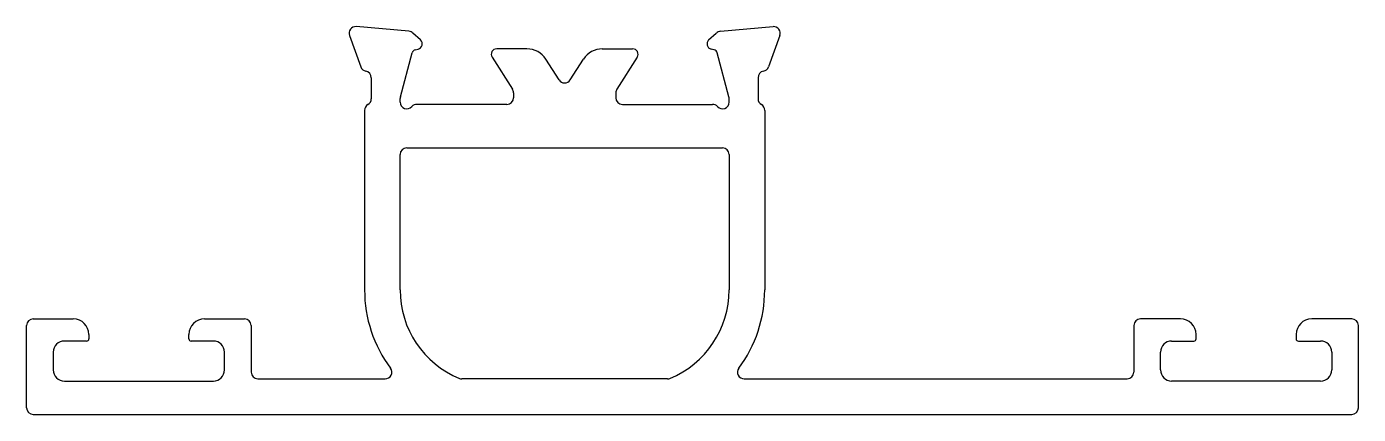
# Model space of a CAD drawing. Extents: x 1764.9 to 1824.8, y 2295.1 to 2312.6.
import ezdxf

# ---------------------------------------------------------------- set-up
doc = ezdxf.new("R2010")
doc.units = 0
doc.layers.get('0').update_dxf_attribs({"linetype": 'CONTINUOUS'})

msp = doc.modelspace()

# ---------------------------------------------------------------- linework, layer by layer
at = {"color": 0}
for p, q in [((1779.414, 2312.175), (1779.928, 2310.764)), ((1782.088, 2312.37), (1779.722, 2312.577)), ((1782.619, 2311.981), (1782.274, 2312.283)), ((1795.573, 2311.981), (1795.918, 2312.283)), ((1796.104, 2312.37), (1798.47, 2312.577)), ((1798.778, 2312.175), (1798.264, 2310.764)), ((1782.379, 2311.539), (1782.507, 2311.562)), ((1787.402, 2311.578), (1786.042, 2311.578)), ((1790.79, 2311.578), (1792.15, 2311.578)), ((1795.813, 2311.539), (1795.685, 2311.562)), ((1781.706, 2309.416), (1782.237, 2311.398)), ((1785.829, 2311.198), (1786.752, 2309.755)), ((1788.843, 2310.18), (1788.244, 2311.117)), ((1789.349, 2310.18), (1789.948, 2311.117)), ((1792.363, 2311.198), (1791.44, 2309.755)), ((1796.486, 2309.416), (1795.955, 2311.398)), ((1780.396, 2310.278), (1780.396, 2309.328)), ((1797.796, 2310.278), (1797.796, 2309.328)), ((1781.696, 2309.178), (1781.696, 2309.338)), ((1786.796, 2309.599), (1786.796, 2309.378)), ((1791.396, 2309.599), (1791.396, 2309.378)), ((1796.496, 2309.178), (1796.496, 2309.338)), ((1780.096, 2308.808), (1780.096, 2300.722)), ((1786.496, 2309.078), (1782.443, 2309.078)), ((1791.696, 2309.078), (1795.749, 2309.078)), ((1798.096, 2308.808), (1798.096, 2300.722)), ((1781.696, 2300.722), (1781.696, 2306.819)), ((1781.996, 2307.119), (1796.196, 2307.119)), ((1796.496, 2306.819), (1796.496, 2300.722)), ((1764.896, 2295.422), (1764.896, 2299.122)), ((1765.196, 2299.422), (1766.996, 2299.422)), ((1772.896, 2299.422), (1774.696, 2299.422)), ((1774.996, 2299.122), (1774.996, 2297.022)), ((1814.696, 2299.122), (1814.696, 2297.022)), ((1816.796, 2299.422), (1814.996, 2299.422)), ((1824.496, 2299.422), (1822.696, 2299.422)), ((1824.796, 2295.422), (1824.796, 2299.122)), ((1767.596, 2298.422), (1766.596, 2298.422)), ((1767.696, 2298.722), (1767.696, 2298.522)), ((1772.196, 2298.522), (1772.196, 2298.722)), ((1773.296, 2298.422), (1772.296, 2298.422)), ((1816.396, 2298.422), (1817.396, 2298.422)), ((1817.496, 2298.522), (1817.496, 2298.722)), ((1821.996, 2298.722), (1821.996, 2298.522)), ((1822.096, 2298.422), (1823.096, 2298.422)), ((1766.096, 2297.922), (1766.096, 2297.122)), ((1773.796, 2297.122), (1773.796, 2297.922)), ((1815.896, 2297.122), (1815.896, 2297.922)), ((1823.596, 2297.922), (1823.596, 2297.122)), ((1766.596, 2296.622), (1773.296, 2296.622)), ((1775.296, 2296.722), (1781.021, 2296.722)), ((1793.716, 2296.722), (1784.476, 2296.722)), ((1797.171, 2296.722), (1814.396, 2296.722)), ((1823.096, 2296.622), (1816.396, 2296.622)), ((1765.196, 2295.122), (1824.496, 2295.122))]:
    msp.add_line(p, q, dxfattribs=at)
for centre, radius, start, end in [((1779.696, 2312.278), 0.3, 85, 200), ((1782.062, 2312.071), 0.3, 45, 85), ((1796.131, 2312.071), 0.3, 95, 135), ((1798.496, 2312.278), 0.3, 340, 95), ((1782.442, 2311.804), 0.25, 285, 45), ((1786.042, 2311.328), 0.25, 90, 211.39551), ((1787.402, 2310.578), 1, 32.60369, 90), ((1790.79, 2310.578), 1, 90, 147.39631), ((1792.15, 2311.328), 0.25, 328.60449, 90), ((1795.75, 2311.804), 0.25, 135, 255), ((1782.431, 2311.346), 0.2, 105, 165), ((1795.762, 2311.346), 0.2, 15, 75), ((1780.21, 2310.867), 0.3, 200, 259.09572), ((1780.096, 2310.278), 0.3, 360, 79.09572), ((1798.096, 2310.278), 0.3, 100.90428, 180), ((1797.983, 2310.867), 0.3, 280.90428, 340), ((1786.496, 2309.599), 0.3, 0, 31.39551), ((1789.096, 2310.342), 0.3, 212.60369, 327.39631), ((1791.696, 2309.599), 0.3, 148.60449, 180), ((1780.096, 2309.328), 0.3, 300, 0), ((1781.996, 2309.338), 0.3, 165, 180), ((1781.996, 2309.178), 0.3, 180, 318.18969), ((1786.496, 2309.378), 0.3, 270, 0), ((1791.696, 2309.378), 0.3, 180, 270), ((1796.196, 2309.178), 0.3, 221.81031, 360), ((1796.196, 2309.338), 0.3, 0, 15), ((1798.096, 2309.328), 0.3, 180, 240), ((1780.396, 2308.808), 0.3, 120, 180), ((1782.443, 2308.778), 0.3, 90, 138.18969), ((1795.749, 2308.778), 0.3, 41.81031, 90), ((1797.796, 2308.808), 0.3, 0, 60), ((1781.996, 2306.819), 0.3, 90, 180), ((1796.196, 2306.819), 0.3, 0, 90), ((1785.996, 2300.722), 5.9, 180, 216.63921), ((1785.996, 2300.722), 4.3, 180, 247.66835), ((1792.196, 2300.722), 4.3, 292.33165, 0), ((1792.196, 2300.722), 5.9, 323.36079, 0), ((1765.196, 2299.122), 0.3, 90, 180), ((1766.996, 2298.722), 0.7, 0, 90), ((1772.896, 2298.722), 0.7, 90, 180), ((1774.696, 2299.122), 0.3, 0, 90), ((1814.996, 2299.122), 0.3, 90, 180), ((1816.796, 2298.722), 0.7, 0, 90), ((1822.696, 2298.722), 0.7, 90, 180), ((1824.496, 2299.122), 0.3, 0, 90), ((1766.596, 2297.922), 0.5, 90, 180), ((1767.596, 2298.522), 0.1, 270, 360), ((1772.296, 2298.522), 0.1, 180, 270), ((1773.296, 2297.922), 0.5, 360, 90), ((1816.396, 2297.922), 0.5, 90, 180), ((1817.396, 2298.522), 0.1, 270, 0), ((1822.096, 2298.522), 0.1, 180, 270), ((1823.096, 2297.922), 0.5, 0, 90), ((1781.021, 2297.022), 0.3, 270, 36.63921), ((1797.171, 2297.022), 0.3, 143.36079, 270), ((1766.596, 2297.122), 0.5, 180, 270), ((1773.296, 2297.122), 0.5, 270, 0), ((1775.296, 2297.022), 0.3, 180, 270), ((1784.476, 2297.022), 0.3, 247.66835, 270), ((1793.716, 2297.022), 0.3, 270, 292.33165), ((1814.396, 2297.022), 0.3, 270, 360), ((1816.396, 2297.122), 0.5, 180, 270), ((1823.096, 2297.122), 0.5, 270, 0), ((1765.196, 2295.422), 0.3, 180, 270), ((1824.496, 2295.422), 0.3, 270, 0)]:
    msp.add_arc(centre, radius, start, end, dxfattribs=at)

doc.saveas('drawing.dxf')
